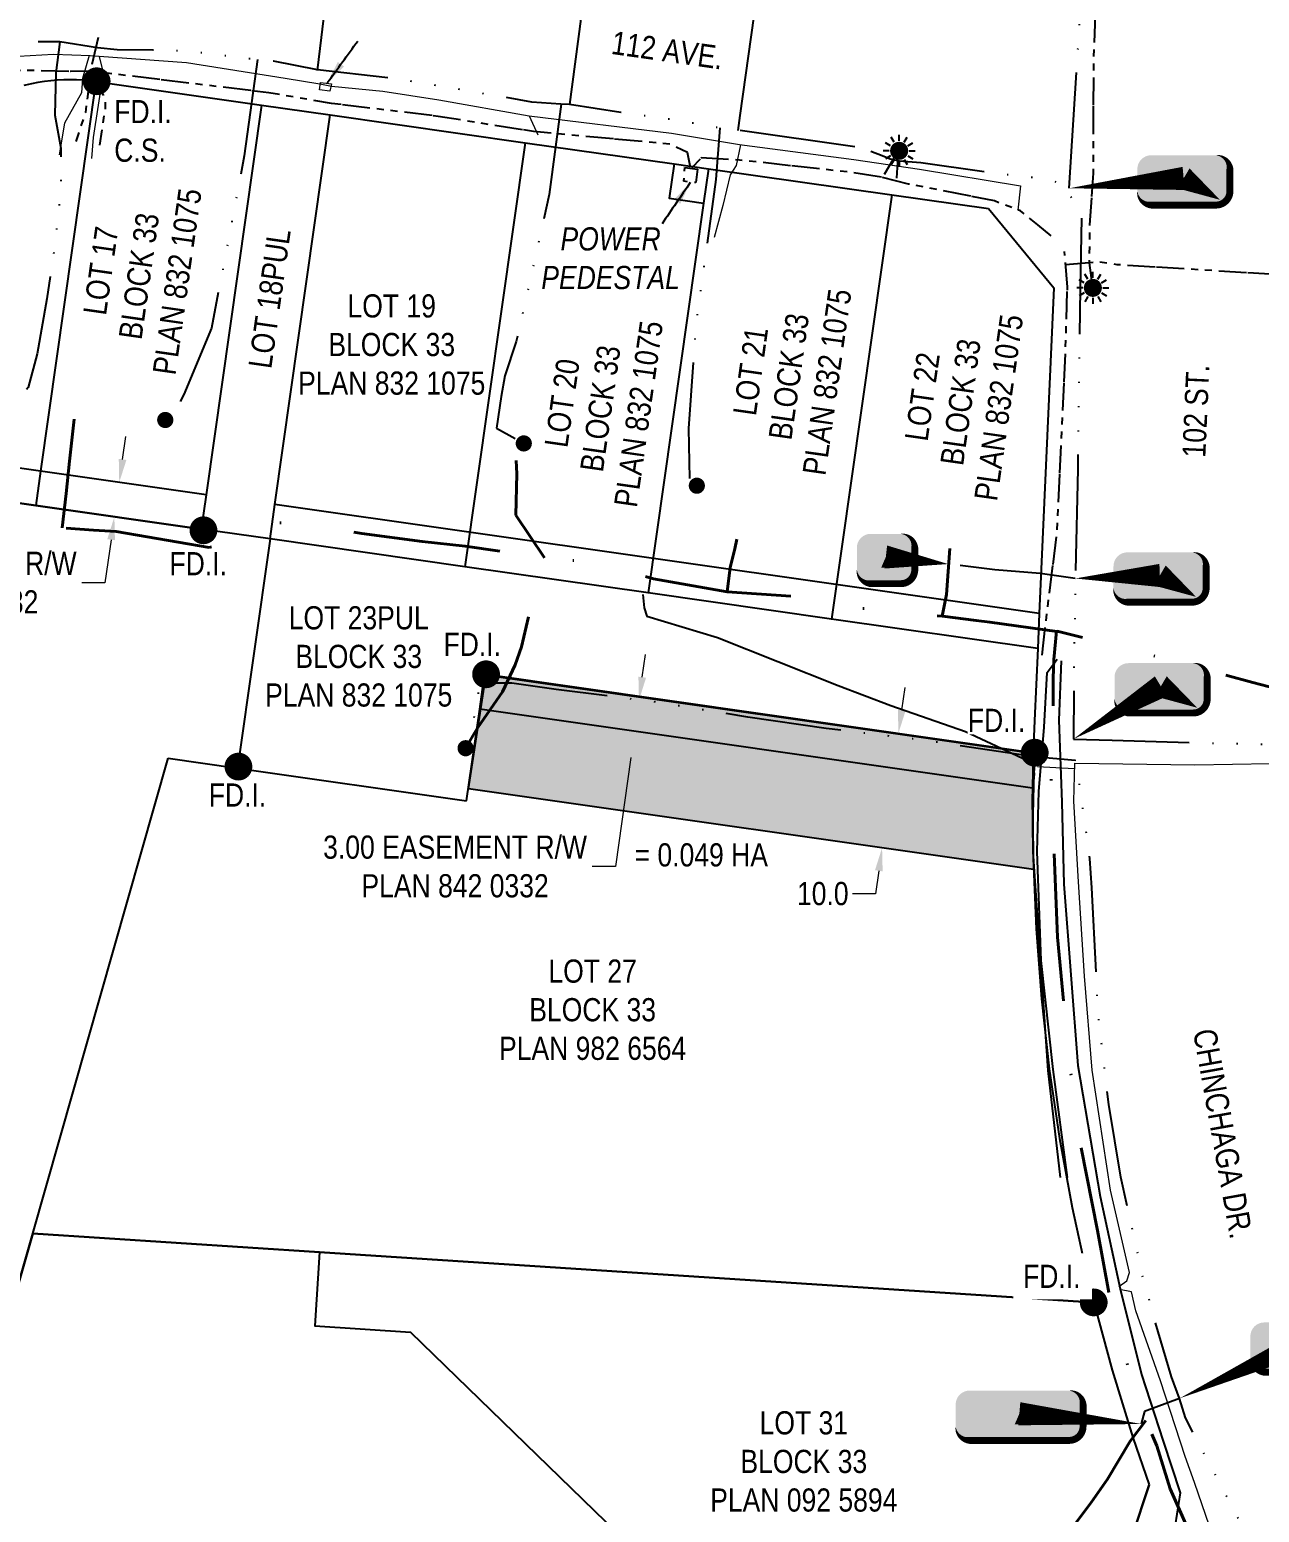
# Model space of a CAD drawing. Extents: x -125270 to -123996, y 6484594 to 6485518.
# Drawn here: x -125082.5 to -124976.3, y 6484872.9 to 6485000.8 of the extents above; entities that cross this region are included whole.
import ezdxf
from ezdxf.enums import TextEntityAlignment as Align

# ---------------------------------------------------------------- set-up
doc = ezdxf.new("R2010")
doc.units = 0
doc.header["$LTSCALE"] = 5
doc.header["$PDSIZE"] = 0.5
for name, pattern in [('COOP2', [10, 5, -1, 0, -1, 0, -1, 0, -1, 0, -1]), ('DASHDOT', [25.4, 12.7, -6.35, 0, -6.35]), ('POWERLINE5', [7.8, 2.4, -0.6, 0.6, -0.6, 0.6, -0.6, 2.4])]:
    doc.linetypes.add(name, pattern=pattern)
doc.layers.get('Defpoints').update_dxf_attribs({"color": 9})
doc.layers.add('AS-FIBRE-OPTIC-TELUS', color=7, linetype='foc-FIBREOP', lineweight=9, true_color=0xff9c38)
for name, color, linetype in [('AS-POWER-EXISTING', 72, 'POWERLINE5'), ('AS-POWER-EXISTING-T', 72, 'Continuous'), ('AS-SYMBOL', 7, 'Continuous'), ('AS-TELEPHONE-TELUS', 224, 'foc-TEL'), ('F-RW', 190, 'Continuous'), ('L-MON', 1, 'Continuous'), ('L-ROAD-T', 7, 'Continuous'), ('L-TITLEDB', 4, 'Continuous'), ('L-TITLEDB-T', 4, 'Continuous'), ('P-APEX RECON PAY ITEMS', 240, 'Continuous'), ('P-APEX RECON-10m BUFFER', 51, 'COOP2'), ('P-APEX RECON-URBAN', 30, 'COOP2'), ('P-APEX RECON-WORK AREA', 104, 'Continuous')]:
    doc.layers.add(name, color=color, linetype=linetype)
for name, color, linetype, lineweight in [('AS-RECON EXISTING', 151, 'DASHDOT', 40), ('F-RW-T', 190, 'Continuous', 9), ('P-APEX RECON-TWS-T', 104, 'Continuous', 9)]:
    doc.layers.add(name, color=color, linetype=linetype, lineweight=lineweight)
doc.styles.add('1.8', font='ARIALN.TTF', dxfattribs={"height": 1.8})
doc.styles.add('80L', font='ARIALN.TTF', dxfattribs={"height": 2})
doc.styles.add('foc-LtypeFont', font='ARIALN.TTF', dxfattribs={"height": 7.35})
doc.styles.get("Standard").update_dxf_attribs({"font": 'ARIALN.TTF'})
doc.linetypes.add('foc-FIBREOP', pattern='A,10,-1,["FO",foc-LtypeFont,S=0.2,R=0,X=-0.5,Y=-0.75],-2.75', length=13.75)
doc.linetypes.add('foc-TEL', pattern='A,2,-1,["T",foc-LtypeFont,S=0.2,R=0,X=-0.425,Y=-0.75],-1.24,8', length=12.24)
doc.dimstyles.new('Compass 1 000', dxfattribs={"dimtxt": 1.8, "dimasz": 2, "dimexe": 0.2, "dimexo": 0.0625, "dimgap": 0.5, "dimtad": 0, "dimtih": 1, "dimtoh": 1, "dimzin": 0, "dimdsep": 46, "dimtxsty": '1.8', "dimcen": 0.1, "dimse1": 1, "dimse2": 1, "dimclrd": 256, "dimclrt": 256, "dimaunit": 1, "dimadec": 4, "dimazin": 0, "dimtfac": 0.06, "dimtofl": 0, "dimtmove": 0, "dimatfit": 0, "dimfxl": 0.2, "dimtolj": 1, "dimtzin": 0, "dimlwd": -1, "dimarcsym": 0})

# ---------------------------------------------------------------- blocks, each defined once
blk = doc.blocks.new('fdia')
at = {"color": 255, "const_width": 1}
blk.add_lwpolyline([(-0.5, 0, 1), (0.5, 0, 1)], format="xyb", close=True, dxfattribs=at)
blk = doc.blocks.new('Fdiaa')
blk.add_blockref('fdia', (0, 0))
blk = doc.blocks.new('fdib')
at = {"color": 1, "const_width": 1.6}
blk.add_lwpolyline([(-0.4, 0, 1), (0.4, 0, 1)], format="xyb", close=True, dxfattribs=at)
at = {"color": 1}
blk.add_circle((0, 0), 0.8, dxfattribs=at)
blk = doc.blocks.new('Fdibb')
blk.add_blockref('fdib', (0, 0))
blk = doc.blocks.new('fdicc')
for name in ['Fdibb', 'Fdiaa']:
    blk.add_blockref(name, (0, 0))
blk = doc.blocks.new('FDI')
blk.add_blockref('fdicc', (0, 0))
blk = doc.blocks.new('RISER')
h = blk.add_hatch(color=255)
h.dxf.hatch_style = 1
edge = h.paths.add_edge_path()
edge.add_arc((0, 0), 0.7, 0, 360)
blk.add_hatch(color=13).paths.add_polyline_path([(0.58, -0.15), (-0.58, -0.15, 0.774597)])
at = {"color": 13}
blk.add_line((-0.58, -0.15), (0.58, -0.15), dxfattribs=at)
blk.add_circle((0, 0), 0.6, dxfattribs=at)
blk = doc.blocks.new('*U640')
at = {"true_color": 0xffffa8}
h = blk.add_hatch(color=51, dxfattribs=at)
edge = h.paths.add_edge_path()
edge.add_line((-21.5, -11.5), (21.5, -11.5))
edge.add_arc((21.5, -5.5), 6, 270, 360)
edge.add_line((27.5, -5.5), (27.5, 4))
edge.add_arc((21.5, 4), 6, 0, 90)
edge.add_line((21.5, 10), (-21.5, 10))
edge.add_arc((-21.5, 4), 6, 90, 180)
edge.add_line((-27.5, 4), (-27.5, -5.5))
edge.add_arc((-21.5, -5.5), 6, 180, 270)
at = {"color": 240, "flags": 128}
blk.add_lwpolyline([(-21.5, -11.5, 3, 3, 0), (21.5, -11.5, 3, 3, 0.414214), (27.5, -5.5, 3, 3, 0), (27.5, 4, 3, 0, 0.414214), (21.5, 10, 0, 0, 0), (-21.5, 10, 0, 0, 0.414214), (-27.5, 4, 0, 0, 0), (-27.5, -5.5, 0, 3, 0.414214)], format="xyseb", close=True, dxfattribs=at)
for points in [[(52.7, -4.42, 0, 10, 0), (0, 0, 5, 5, 0)], [(9.93, -4.32, 0, 10, 0), (0, 0, 5, 5, 0)]]:
    blk.add_lwpolyline(points, format="xyseb", dxfattribs=at)
at = {"color": 4, "lineweight": 30, "flags": 104}
blk.add_attdef('OTHER', text='', height=10, dxfattribs=at).set_placement((-0.29, 0), align=Align.MIDDLE_CENTER)
blk = doc.blocks.new('*U641')
at = {"true_color": 0xffffa8}
h = blk.add_hatch(color=51, dxfattribs=at)
edge = h.paths.add_edge_path()
edge.add_line((-14, -11.5), (14, -11.5))
edge.add_arc((14, -5.5), 6, 270, 360)
edge.add_line((20, -5.5), (20, 4))
edge.add_arc((14, 4), 6, 0, 90)
edge.add_line((14, 10), (-14, 10))
edge.add_arc((-14, 4), 6, 90, 180)
edge.add_line((-20, 4), (-20, -5.5))
edge.add_arc((-14, -5.5), 6, 180, 270)
at = {"color": 240, "flags": 128}
blk.add_lwpolyline([(-14, -11.5, 3, 3, 0), (14, -11.5, 3, 3, 0.414214), (20, -5.5, 3, 3, 0), (20, 4, 3, 0, 0.414214), (14, 10, 0, 0, 0), (-14, 10, 0, 0, 0.414214), (-20, 4, 0, 0, 0), (-20, -5.5, 0, 3, 0.414214)], format="xyseb", close=True, dxfattribs=at)
for points in [[(-50.62, -22.8, 0, 10, 0), (0, 0, 5, 5, 0)], [(15.69, -9.24, 0, 10, 0), (0, 0, 5, 5, 0)]]:
    blk.add_lwpolyline(points, format="xyseb", dxfattribs=at)
at = {"color": 4, "lineweight": 30, "flags": 104}
blk.add_attdef('OTHER', text='', height=10, dxfattribs=at).set_placement((-0.29, 0), align=Align.MIDDLE_CENTER)
blk = doc.blocks.new('*U643')
at = {"true_color": 0xffffa8}
h = blk.add_hatch(color=51, dxfattribs=at)
edge = h.paths.add_edge_path()
edge.add_line((-14, -11.5), (14, -11.5))
edge.add_arc((14, -5.5), 6, 270, 360)
edge.add_line((20, -5.5), (20, 4))
edge.add_arc((14, 4), 6, 0, 90)
edge.add_line((14, 10), (-14, 10))
edge.add_arc((-14, 4), 6, 90, 180)
edge.add_line((-20, 4), (-20, -5.5))
edge.add_arc((-14, -5.5), 6, 180, 270)
at = {"color": 240, "flags": 128}
blk.add_lwpolyline([(-14, -11.5, 3, 3, 0), (14, -11.5, 3, 3, 0.414214), (20, -5.5, 3, 3, 0), (20, 4, 3, 0, 0.414214), (14, 10, 0, 0, 0), (-14, 10, 0, 0, 0.414214), (-20, 4, 0, 0, 0), (-20, -5.5, 0, 3, 0.414214)], format="xyseb", close=True, dxfattribs=at)
for points in [[(-36.54, -1.28, 0, 10, 0), (0, 0, 5, 5, 0)], [(15.69, -9.24, 0, 10, 0), (0, 0, 5, 5, 0)]]:
    blk.add_lwpolyline(points, format="xyseb", dxfattribs=at)
at = {"color": 4, "lineweight": 30, "flags": 104}
blk.add_attdef('OTHER', text='', height=10, dxfattribs=at).set_placement((-0.29, 0), align=Align.MIDDLE_CENTER)
blk = doc.blocks.new('*U642')
at = {"true_color": 0xffffa8}
h = blk.add_hatch(color=51, dxfattribs=at)
edge = h.paths.add_edge_path()
edge.add_line((-14, -11.5), (14, -11.5))
edge.add_arc((14, -5.5), 6, 270, 360)
edge.add_line((20, -5.5), (20, 4))
edge.add_arc((14, 4), 6, 0, 90)
edge.add_line((14, 10), (-14, 10))
edge.add_arc((-14, 4), 6, 90, 180)
edge.add_line((-20, 4), (-20, -5.5))
edge.add_arc((-14, -5.5), 6, 180, 270)
at = {"color": 240, "flags": 128}
blk.add_lwpolyline([(-14, -11.5, 3, 3, 0), (14, -11.5, 3, 3, 0.414214), (20, -5.5, 3, 3, 0), (20, 4, 3, 0, 0.414214), (14, 10, 0, 0, 0), (-14, 10, 0, 0, 0.414214), (-20, 4, 0, 0, 0), (-20, -5.5, 0, 3, 0.414214)], format="xyseb", close=True, dxfattribs=at)
for points in [[(-37.74, -22.77, 0, 10, 0), (0, 0, 5, 5, 0)], [(15.69, -9.24, 0, 10, 0), (0, 0, 5, 5, 0)]]:
    blk.add_lwpolyline(points, format="xyseb", dxfattribs=at)
at = {"color": 4, "lineweight": 30, "flags": 104}
blk.add_attdef('OTHER', text='', height=10, dxfattribs=at).set_placement((-0.29, 0), align=Align.MIDDLE_CENTER)
blk = doc.blocks.new('*U644')
at = {"true_color": 0xffffa8}
h = blk.add_hatch(color=51, dxfattribs=at)
edge = h.paths.add_edge_path()
edge.add_line((-6.5, -11.5), (6.5, -11.5))
edge.add_arc((6.5, -5.5), 6, 270, 360)
edge.add_line((12.5, -5.5), (12.5, 4))
edge.add_arc((6.5, 4), 6, 0, 90)
edge.add_line((6.5, 10), (-6.5, 10))
edge.add_arc((-6.5, 4), 6, 90, 180)
edge.add_line((-12.5, 4), (-12.5, -5.5))
edge.add_arc((-6.5, -5.5), 6, 180, 270)
at = {"color": 240, "flags": 128}
blk.add_lwpolyline([(-6.5, -11.5, 3, 3, 0), (6.5, -11.5, 3, 3, 0.414214), (12.5, -5.5, 3, 3, 0), (12.5, 4, 3, 0, 0.414214), (6.5, 10, 0, 0, 0), (-6.5, 10, 0, 0, 0.414214), (-12.5, 4, 0, 0, 0), (-12.5, -5.5, 0, 3, 0.414214)], format="xyseb", close=True, dxfattribs=at)
for points in [[(26.91, -3.03, 0, 10, 0), (0, 0, 5, 5, 0)], [(9.93, -4.32, 0, 10, 0), (0, 0, 5, 5, 0)]]:
    blk.add_lwpolyline(points, format="xyseb", dxfattribs=at)
at = {"color": 4, "lineweight": 30, "flags": 104}
blk.add_attdef('OTHER', text='', height=10, dxfattribs=at).set_placement((-0.29, 0), align=Align.MIDDLE_CENTER)
blk = doc.blocks.new('*U645')
at = {"true_color": 0xffffa8}
h = blk.add_hatch(color=51, dxfattribs=at)
edge = h.paths.add_edge_path()
edge.add_line((-14, -11.5), (14, -11.5))
edge.add_arc((14, -5.5), 6, 270, 360)
edge.add_line((20, -5.5), (20, 4))
edge.add_arc((14, 4), 6, 0, 90)
edge.add_line((14, 10), (-14, 10))
edge.add_arc((-14, 4), 6, 90, 180)
edge.add_line((-20, 4), (-20, -5.5))
edge.add_arc((-14, -5.5), 6, 180, 270)
at = {"color": 240, "flags": 128}
blk.add_lwpolyline([(-14, -11.5, 3, 3, 0), (14, -11.5, 3, 3, 0.414214), (20, -5.5, 3, 3, 0), (20, 4, 3, 0, 0.414214), (14, 10, 0, 0, 0), (-14, 10, 0, 0, 0.414214), (-20, 4, 0, 0, 0), (-20, -5.5, 0, 3, 0.414214)], format="xyseb", close=True, dxfattribs=at)
for points in [[(-49.44, -4.26, 0, 10, 0), (0, 0, 5, 5, 0)], [(15.69, -9.24, 0, 10, 0), (0, 0, 5, 5, 0)]]:
    blk.add_lwpolyline(points, format="xyseb", dxfattribs=at)
at = {"color": 4, "lineweight": 30, "flags": 104}
blk.add_attdef('OTHER', text='', height=10, dxfattribs=at).set_placement((-0.29, 0), align=Align.MIDDLE_CENTER)
blk = doc.blocks.new('lightpole')
h = blk.add_hatch(color=255)
h.dxf.hatch_style = 1
h.paths.add_polyline_path([(-0.78, 0, 1), (0.78, 0, 1)])
h.paths.add_polyline_path([(0.68, 0, -1), (-0.68, 0, -1)], flags=16)
h = blk.add_hatch(color=13)
h.dxf.hatch_style = 1
edge = h.paths.add_edge_path()
edge.add_arc((0, 0), 0.682, 0, 360)
at = {"color": 13}
for p, q in [((0, 0.86), (0, 1.38)), ((-0.86, 0), (-1.38, 0)), ((-0.75, 0.43), (-1.19, 0.69)), ((-0.43, 0.75), (-0.69, 1.19)), ((0.43, 0.75), (0.69, 1.19)), ((0.75, 0.43), (1.19, 0.69)), ((0.86, 0), (1.38, 0)), ((-0.75, -0.43), (-1.19, -0.69)), ((-0.43, -0.75), (-0.69, -1.19)), ((0, -0.86), (0, -1.38)), ((0.43, -0.75), (0.69, -1.19)), ((0.75, -0.43), (1.19, -0.69))]:
    blk.add_line(p, q, dxfattribs=at)
blk.add_circle((0, 0), 0.682, dxfattribs=at)
blk = doc.blocks.new('*D546')
at = {"layer": 'Defpoints', "color": 0, "linetype": 'Continuous', "transparency": 16777216}
for p in [(-125075.58, 6484961.88), (-125076, 6484958.91), (-125075.18, 6484958.79)]:
    blk.add_point(p, dxfattribs=at)
at = {"layer": 'F-RW-T', "transparency": 16777216}
for p, q in [((-125074.47, 6484963.74), (-125074.19, 6484965.73)), ((-125075.46, 6484956.81), (-125075.99, 6484953.1)), ((-125075.99, 6484953.1), (-125077.99, 6484953.1))]:
    blk.add_line(p, q, dxfattribs=at)
at = {"layer": 'F-RW-T', "linetype": 'Continuous', "transparency": 16777216}
for points in [[(-125074.8, 6484963.79), (-125074.14, 6484963.7), (-125074.76, 6484961.76)], [(-125075.79, 6484956.86), (-125075.13, 6484956.77), (-125075.18, 6484958.79)]]:
    blk.add_solid(points, dxfattribs=at)
at = {"layer": 'F-RW-T', "linetype": 'Continuous', "transparency": 16777216, "insert": (-125089.83, 6484953.1), "char_height": 1.8, "attachment_point": 5, "style": '1.8'}
blk.add_mtext('\\A1;{\\H1.1111x;3.00 EASEMENT R/W\\PPLAN 842 0332}', dxfattribs=at)
blk = doc.blocks.new('*D547')
at = {"layer": 'Defpoints', "color": 0, "linetype": 'Continuous', "transparency": 16777216}
for p in [(-125030.34, 6484943.03), (-125030.76, 6484940.06), (-125030.3, 6484939.99)]:
    blk.add_point(p, dxfattribs=at)
at = {"layer": 'F-RW-T', "transparency": 16777216}
for p, q in [((-125029.6, 6484944.94), (-125029.32, 6484946.92)), ((-125030.58, 6484938.01), (-125031.92, 6484928.6)), ((-125031.92, 6484928.6), (-125033.92, 6484928.6))]:
    blk.add_line(p, q, dxfattribs=at)
at = {"layer": 'F-RW-T', "linetype": 'Continuous', "transparency": 16777216}
for points in [[(-125029.93, 6484944.99), (-125029.27, 6484944.9), (-125029.88, 6484942.96)], [(-125030.91, 6484938.06), (-125030.25, 6484937.97), (-125030.3, 6484939.99)]]:
    blk.add_solid(points, dxfattribs=at)
at = {"layer": 'F-RW-T', "linetype": 'Continuous', "transparency": 16777216, "insert": (-125045.76, 6484928.6), "char_height": 1.8, "attachment_point": 5, "style": '1.8'}
blk.add_mtext('\\A1;{\\H1.1111x;3.00 EASEMENT R/W\\PPLAN 842 0332}', dxfattribs=at)
blk = doc.blocks.new('*D553')
at = {"layer": 'Defpoints', "color": 0, "linetype": 'Continuous', "transparency": 16777216}
for p in [(-125008.72, 6484940.29), (-125010.13, 6484930.4), (-125008.89, 6484930.22)]:
    blk.add_point(p, dxfattribs=at)
at = {"layer": 'P-APEX RECON-TWS-T', "transparency": 16777216}
for p, q in [((-125007.19, 6484942.09), (-125006.91, 6484944.07)), ((-125009.17, 6484928.24), (-125009.45, 6484926.26)), ((-125009.45, 6484926.26), (-125011.45, 6484926.26))]:
    blk.add_line(p, q, dxfattribs=at)
at = {"layer": 'P-APEX RECON-TWS-T', "linetype": 'Continuous', "transparency": 16777216}
for points in [[(-125007.52, 6484942.14), (-125006.86, 6484942.05), (-125007.48, 6484940.11)], [(-125009.5, 6484928.29), (-125008.84, 6484928.19), (-125008.89, 6484930.22)]]:
    blk.add_solid(points, dxfattribs=at)
at = {"layer": 'P-APEX RECON-TWS-T', "linetype": 'Continuous', "transparency": 16777216, "insert": (-125014.01, 6484926.26), "char_height": 1.8, "attachment_point": 5, "style": '1.8'}
blk.add_mtext('\\A1;{\\H1.1111x;10.0}', dxfattribs=at)

msp = doc.modelspace()

# ---------------------------------------------------------------- hatches: boundary and pattern name
at = {"layer": 'P-APEX RECON-10m BUFFER', "linetype": 'Continuous'}
h = msp.add_hatch(color=256, dxfattribs=at)
h.dxf.hatch_style = 1
edge = h.paths.add_edge_path()
edge.add_line((-124995.811, 6484928.352), (-125044.612, 6484935.322))
edge.add_line((-125044.612, 6484935.322), (-125043.083, 6484945.198))
edge.add_line((-125043.083, 6484945.198), (-124995.71, 6484938.432))
edge.add_arc((-124870.124, 6484932.133), 125.744, 177.12862, 181.72327)

# ---------------------------------------------------------------- linework, layer by layer
at = {"layer": 'AS-FIBRE-OPTIC-TELUS', "ltscale": 0.2, "flags": 128}
for points in [[(-125086.326, 6485196.552), (-125084.869, 6485193.98), (-125083.698, 6485192.076), (-125082.503, 6485190.099), (-125082.349, 6485187.502), (-125082.518, 6485183.444), (-125082.642, 6485177.987), (-125082.887, 6485173.082), (-125083.224, 6485167.293), (-125084.304, 6485162.437), (-125084.818, 6485158.035), (-125085.129, 6485152.383), (-125085.215, 6485149.356), (-125085.48, 6485144.815), (-125085.852, 6485138.418), (-125085.944, 6485132.249), (-125086.149, 6485126.973), (-125086.403, 6485122.973), (-125086.387, 6485121.652), (-125086.875, 6485115.388), (-125087.075, 6485107.856), (-125087.178, 6485105.169), (-125087.408, 6485098.79), (-125087.887, 6485093.557), (-125087.929, 6485092.556), (-125088.568, 6485086.761), (-125089.745, 6485078.359), (-125090.562, 6485070.587), (-125091.508, 6485062.532), (-125092.258, 6485056.212), (-125093.099, 6485048.875), (-125093.809, 6485044.991), (-125094.906, 6485036.923), (-125095.619, 6485032.082), (-125097.197, 6485020.695), (-125098.435, 6485015.851), (-125098.943, 6485013.042), (-125099.134, 6485009.695), (-125098.972, 6485007.341), (-125098.311, 6485005.085), (-125096.627, 6485002.53), (-125094.758, 6485001.086), (-125092.658, 6484999.886), (-125090.172, 6484998.967), (-125088.137, 6484998.55), (-125086.041, 6484998.466), (-125083.449, 6484998.553), (-125080.433, 6484998.713), (-125077.261, 6484998.611), (-125076.503, 6484998.552), (-125068.965, 6484998.014), (-125060.433, 6484996.661), (-125057.431, 6484996.168), (-125056.443, 6484995.957), (-125052.012, 6484995.532), (-125047.171, 6484994.782), (-125039.353, 6484993.394), (-125027.071, 6484991.9), (-125021.189, 6484990.935), (-125011.335, 6484989.618), (-125005.657, 6484988.798), (-124996.931, 6484987.351), (-124997.169, 6484985.242), (-124997.161, 6484985.275)], [(-125077.352, 6484998.608), (-125077.925, 6484996.61), (-125078.006, 6484995.389), (-125079.489, 6484992.764), (-125079.933, 6484990.027)], [(-125077.138, 6484989.713), (-125076.98, 6484991.516), (-125076.122, 6484997.111), (-125076.463, 6484998.529)], [(-125039.363, 6484993.407), (-125038.611, 6484991.759)], [(-125021.109, 6484990.887), (-125021.497, 6484989.102), (-125022.004, 6484988.314), (-125022.65, 6484985.664), (-125023.398, 6484982.898)], [(-124992.292, 6484937.03), (-124995.46, 6484937.212)], [(-124988.455, 6484892.354), (-124987.745, 6484892.842), (-124987.532, 6484893.557), (-124989.175, 6484900.663), (-124990.757, 6484911.024), (-124991.421, 6484919.155), (-124991.936, 6484927.294), (-124992.328, 6484934.242), (-124992.24, 6484937.519), (-124981.887, 6484937.385), (-124975.376, 6484937.487)], [(-124934.538, 6484857.553), (-124934.704, 6484860.092), (-124934.914, 6484861.308), (-124935.032, 6484861.782), (-124935.876, 6484861.722), (-124942.856, 6484860.175), (-124951.713, 6484857.578), (-124956.281, 6484855.772), (-124960.994, 6484853.621), (-124966.794, 6484850.474), (-124969.148, 6484849.111), (-124969.932, 6484850.419), (-124974.734, 6484858.961), (-124979.994, 6484869.839), (-124981.917, 6484875.443), (-124982.724, 6484877.685), (-124984.837, 6484884.222), (-124986.969, 6484890.267), (-124987.348, 6484891.888), (-124988.39, 6484892.091)]]:
    msp.add_lwpolyline(points, dxfattribs=at)
msp.add_lwpolyline([(-125057.367, 6484996.271), (-125056.441, 6484996.149), (-125056.578, 6484995.517), (-125057.461, 6484995.635)], close=True, dxfattribs=at)
at = {"layer": 'AS-POWER-EXISTING', "ltscale": 0.2, "flags": 128}
for points in [[(-125025.419, 6484988.942), (-125025.694, 6484990.231), (-125027.177, 6484990.952), (-125038.975, 6484992.035), (-125047.215, 6484993.349), (-125056.423, 6484994.471), (-125061.84, 6484995.382), (-125077.218, 6484997.246), (-125078.981, 6484997.214), (-125082.776, 6484997.322), (-125086.548, 6484997.224), (-125088.553, 6484997.253), (-125090.682, 6484997.8), (-125093.614, 6484998.622), (-125096.091, 6484999.963), (-125097.96, 6485001.418), (-125098.888, 6485002.581), (-125099.605, 6485004.502), (-125100.563, 6485006.891), (-125101.158, 6485009.729), (-125100.642, 6485016.118), (-125099.46, 6485021.867), (-125097.674, 6485027.131), (-125096.903, 6485032.284), (-125096.116, 6485037.243), (-125095.202, 6485045.194), (-125094.388, 6485049.331), (-125093.721, 6485056.405), (-125093.687, 6485056.468), (-125093.205, 6485061.359), (-125092.793, 6485063.757), (-125092.411, 6485070.976), (-125091.474, 6485077.113), (-125091.37, 6485078.34), (-125089.961, 6485087.019), (-125089.088, 6485093.85), (-125088.598, 6485098.889), (-125088.226, 6485105.365), (-125088.065, 6485107.066), (-125088.068, 6485115.581), (-125087.885, 6485122.994), (-125087.663, 6485127.049), (-125087.274, 6485132.315), (-125087.417, 6485134.792), (-125087.136, 6485138.631), (-125086.69, 6485144.929), (-125086.371, 6485149.728), (-125085.717, 6485158.035), (-125084.791, 6485163.336), (-125084.61, 6485167.04), (-125084.367, 6485169.694), (-125084.152, 6485173.318), (-125083.858, 6485178.029), (-125083.778, 6485180.317), (-125083.32, 6485187.564), (-125083.561, 6485189.981), (-125083.965, 6485190.758), (-125084.59, 6485191.55), (-125085.956, 6485192.499), (-125088.479, 6485194.078), (-125089.571, 6485195.21), (-125090.409, 6485196.624), (-125090.098, 6485200.303), (-125090.278, 6485217.299)], [(-124990.687, 6484978.548), (-124990.982, 6484980.72), (-124990.936, 6484983.977), (-124990.634, 6484988.455), (-124990.61, 6484998.212), (-124990.418, 6485003.519), (-124990.688, 6485008.769), (-124991.003, 6485009.638), (-124991.416, 6485010.17), (-124991.468, 6485010.547), (-124991.187, 6485012.007), (-124991.02, 6485015.612), (-124990.975, 6485019.071), (-124991.137, 6485022.322), (-124990.945, 6485024.551), (-124990.254, 6485033.574), (-124990.043, 6485037.698), (-124990.006, 6485041.052), (-124990.026, 6485041.399), (-124991.152, 6485041.604)], [(-125076.57, 6485000.155), (-125077.257, 6484997.262)], [(-125077.198, 6484997.224), (-125077.364, 6484996.171), (-125077.685, 6484993.686), (-125078.518, 6484991.179)], [(-125077.238, 6484997.268), (-125075.974, 6484994.863), (-125075.973, 6484994.086), (-125076.478, 6484990.86)], [(-125007.486, 6484990.384), (-125008.858, 6484988.089)], [(-125007.511, 6484990.33), (-125007.654, 6484988.007)], [(-124994.287, 6484983.042), (-124995.43, 6484983.988), (-124996.939, 6484985.19), (-124999.192, 6484986.053), (-125006.621, 6484987.505), (-125008.841, 6484988.08), (-125011.679, 6484988.528), (-125021.198, 6484989.581), (-125024.501, 6484989.771), (-125025.325, 6484988.896)], [(-124995.073, 6484946.845), (-124994.771, 6484949.483), (-124993.769, 6484957.5), (-124993.054, 6484972.938), (-124992.882, 6484978.612), (-124993.125, 6484981.685)], [(-124993.065, 6484980.56), (-124990.205, 6484980.816), (-124988.618, 6484980.58), (-124974.764, 6484979.719)]]:
    msp.add_lwpolyline(points, dxfattribs=at)
msp.add_lwpolyline([(-125025.919, 6484988.934), (-125024.835, 6484988.806), (-125024.959, 6484987.644), (-125026.016, 6484987.744)], close=True, dxfattribs=at)
at = {"layer": 'AS-RECON EXISTING', "ltscale": 0.2, "flags": 128}
for points in [[(-125079.692, 6484957.847), (-125079.346, 6484960.815), (-125079.05, 6484963.589), (-125078.656, 6484967.215)], [(-125040.497, 6484963.656), (-125040.428, 6484962.491), (-125040.508, 6484958.921), (-125038.032, 6484955.242)], [(-124552.438, 6484894.066), (-124555.663, 6484890.231), (-124560.559, 6484884.41), (-124564.029, 6484880.374), (-124567.622, 6484876.218), (-124570.27, 6484873.192), (-124579.018, 6484862.86), (-124587.368, 6484852.933), (-124590.918, 6484849.093), (-124595.652, 6484843.309), (-124601.859, 6484835.451), (-124608.743, 6484827.845), (-124614.999, 6484820.254), (-124624.179, 6484809.226), (-124631.115, 6484802.579), (-124632.492, 6484801.59), (-124640.65, 6484796.018), (-124643.859, 6484794.156), (-124648.595, 6484792.599), (-124657.654, 6484790.864), (-124664.177, 6484790.654), (-124671.779, 6484791.382), (-124677.544, 6484792.57), (-124682.272, 6484794.111), (-124685.901, 6484795.659), (-124689.157, 6484797.747), (-124692.446, 6484800.334), (-124697.532, 6484804.947), (-124703.548, 6484809.916), (-124710.018, 6484815.425), (-124715.565, 6484820.186), (-124720.838, 6484824.648), (-124728.945, 6484831.632), (-124732.665, 6484834.928), (-124734.479, 6484836.429), (-124743.398, 6484843.818), (-124751.098, 6484850.452), (-124751.138, 6484850.449), (-124756.415, 6484855.365), (-124764.989, 6484862.578), (-124776.197, 6484871.825), (-124790.881, 6484884.479), (-124792.716, 6484885.768), (-124799.129, 6484891.068), (-124801.576, 6484893.283), (-124809.248, 6484899.914), (-124818.229, 6484907.42), (-124825.109, 6484913.515), (-124829.805, 6484917.345), (-124834.699, 6484920.971), (-124841.432, 6484925.454), (-124849.177, 6484929.982), (-124856.348, 6484933.079), (-124859.847, 6484934.192), (-124867.504, 6484936.324), (-124882.462, 6484939.269), (-124886.587, 6484939.422), (-124900.376, 6484939.968), (-124908.326, 6484940.281), (-124916.138, 6484940.659), (-124925.988, 6484940.954), (-124929.541, 6484941.025), (-124933.481, 6484941.416), (-124943.239, 6484941.51), (-124955.094, 6484942.083), (-124969.972, 6484942.676), (-124974.897, 6484943.975), (-124976.863, 6484944.495), (-124990.129, 6484948.041), (-124993.772, 6484948.908), (-124993.786, 6484948.888), (-124999.587, 6484949.695), (-125000.762, 6484949.834), (-125003.674, 6484950.205), (-125004.808, 6484950.322), (-125010.519, 6484950.881), (-125014.084, 6484951.749), (-125022.278, 6484952.301), (-125025.205, 6484952.836), (-125028.633, 6484953.429), (-125032.727, 6484954.725), (-125038.061, 6484955.265), (-125044.894, 6484956.251), (-125048.597, 6484956.665), (-125053.805, 6484957.362), (-125061.569, 6484958.364), (-125062.924, 6484957.617), (-125066.982, 6484956.144), (-125075.011, 6484957.508), (-125076.985, 6484957.635), (-125079.677, 6484957.84), (-125081.667, 6484958.062)], [(-125022.266, 6484952.308), (-125022.021, 6484954.421), (-125021.602, 6484956.027), (-125021.42, 6484956.863)], [(-125003.692, 6484950.21), (-125003.338, 6484952.097), (-125003.035, 6484956.062)], [(-125044.856, 6484938.834), (-125043.783, 6484940.604), (-125041.662, 6484943.672), (-125040.56, 6484946.006), (-125040.031, 6484947.572), (-125038.989, 6484951.904), (-125038.774, 6484953.252), (-125038.063, 6484955.23)], [(-124640.721, 6484701.396), (-124646.829, 6484700.77), (-124657.278, 6484700.808), (-124671.056, 6484701.785), (-124682.494, 6484703.796), (-124692.23, 6484706.027), (-124697.005, 6484707.822), (-124707.071, 6484711.528), (-124714.208, 6484715.34), (-124723.081, 6484720.537), (-124729.065, 6484724.469), (-124734.252, 6484728.516), (-124741.964, 6484734.996), (-124750.56, 6484742.593), (-124760.796, 6484751.084), (-124767.635, 6484756.77), (-124778.696, 6484766.521), (-124787.572, 6484773.913), (-124796.777, 6484781.984), (-124806.376, 6484789.922), (-124812.988, 6484795.801), (-124822.672, 6484804.036), (-124830.903, 6484810.766), (-124842.24, 6484820.03), (-124852.062, 6484828.65), (-124860.908, 6484836.087), (-124866.784, 6484840.953), (-124871.1, 6484844.158), (-124877.006, 6484847.602), (-124883.349, 6484850.654), (-124885.984, 6484851.721), (-124891.287, 6484853.577), (-124895.056, 6484854.934), (-124903.092, 6484857.184), (-124912.4, 6484858.98), (-124921.949, 6484859.321), (-124925.925, 6484859.149), (-124931.781, 6484858.804), (-124932.964, 6484858.702), (-124935.665, 6484858.514), (-124938.059, 6484857.81), (-124942.208, 6484856.367), (-124950.107, 6484853.821), (-124955.185, 6484852.065), (-124960.26, 6484850.03), (-124966.003, 6484847.019), (-124968.846, 6484845.297), (-124970.881, 6484848.697), (-124975.979, 6484858.718), (-124981.491, 6484869.247), (-124984.026, 6484874.908), (-124985.172, 6484878.599), (-124986.097, 6484880.785), (-124987.752, 6484885.785), (-124989.27, 6484891.581), (-124990.298, 6484897.192), (-124991.708, 6484904.32), (-124992.72, 6484911.76), (-124993.733, 6484922.501), (-124994.078, 6484930.519), (-124994.316, 6484937.068), (-124994.098, 6484940.538), (-124994.127, 6484944.823), (-124994.051, 6484946.475), (-124993.815, 6484948.909)], [(-124986.105, 6484880.804), (-124987.48, 6484879.009), (-124989.434, 6484875.741), (-124990.832, 6484873.708), (-124992.314, 6484871.769), (-124996.854, 6484866.424), (-124999.86, 6484863.834), (-125002.442, 6484861.205), (-125008.588, 6484855.511), (-125016.609, 6484848.205), (-125018.908, 6484845.71)]]:
    msp.add_lwpolyline(points, dxfattribs=at)
at = {"layer": 'AS-TELEPHONE-TELUS', "ltscale": 0.2, "flags": 128}
for points in [[(-125029.558, 6484952.091), (-125029.435, 6484950.943), (-125029.198, 6484950.204), (-125023.087, 6484948.374), (-125012.67, 6484944.23), (-125008.129, 6484942.514), (-125001.679, 6484940.248), (-124996.335, 6484937.748), (-124995.834, 6484937.252), (-124995.771, 6484936.61), (-124995.919, 6484934.708), (-124995.861, 6484929.879), (-124994.573, 6484911.017), (-124993.512, 6484901.778)], [(-124992.865, 6484901.781), (-124994.107, 6484911.08), (-124995.155, 6484920.497), (-124995.49, 6484929.896), (-124995.364, 6484935.08), (-124994.902, 6484940.626), (-124994.631, 6484945.355), (-124993.762, 6484946.491)], [(-124993.435, 6484946.359), (-124993.632, 6484941.231), (-124993.357, 6484934.157), (-124993.183, 6484927.091), (-124991.98, 6484911.448), (-124990.066, 6484900.123), (-124988.324, 6484892.151), (-124986.491, 6484884.774), (-124984.627, 6484879.003), (-124983.146, 6484874.547), (-124983.731, 6484870.859), (-124983.348, 6484867.828), (-124982.663, 6484865.659), (-124978.984, 6484857.088), (-124974.832, 6484846.286), (-124973.339, 6484844.482), (-124971.94, 6484843.726), (-124970.739, 6484843.653), (-124965.795, 6484846.475), (-124955.024, 6484851.202), (-124942.006, 6484855.374), (-124936.96, 6484856.91), (-124934.771, 6484857.344)]]:
    msp.add_lwpolyline(points, dxfattribs=at)
at = {"layer": 'F-RW', "ltscale": 0.2, "flags": 128}
for points in [[(-125026.855, 6484989.248), (-125027.276, 6484986.279), (-125024.308, 6484985.857)], [(-125067.25, 6484960.696), (-125081.548, 6484962.732), (-125102.547, 6484965.724), (-125122.861, 6484968.617)], [(-124995.316, 6484950.448), (-125061.312, 6484959.85)], [(-124995.893, 6484935.379), (-125043.634, 6484942.187)]]:
    msp.add_lwpolyline(points, dxfattribs=at)
at = {"layer": 'L-TITLEDB', "ltscale": 0.2, "flags": 128}
for points in [[(-125067.672, 6484957.725), (-125081.97, 6484959.759), (-125103.738, 6484962.855), (-125113.68, 6484964.269), (-125122.861, 6484968.617), (-125130.755, 6484972.356), (-125148.119, 6484980.579), (-125144.663, 6485000.734), (-125140.441, 6485025.356), (-125137.739, 6485041.116), (-125135.29, 6485055.401), (-125132.84, 6485069.687), (-125130.391, 6485083.972), (-125127.941, 6485098.257), (-125126.755, 6485105.174)], [(-125076.772, 6484996.35), (-125077.326, 6484996.419), (-125077.882, 6484996.469), (-125078.439, 6484996.499), (-125078.998, 6484996.509), (-125079.556, 6484996.501), (-125080.113, 6484996.472), (-125080.669, 6484996.425), (-125081.224, 6484996.357), (-125081.775, 6484996.271), (-125082.323, 6484996.165), (-125082.867, 6484996.041), (-125083.001, 6484996.007)], [(-125076.772, 6484996.35), (-125081.548, 6484962.732), (-125081.97, 6484959.759)], [(-125076.772, 6484996.35), (-125062.473, 6484994.315)], [(-125062.473, 6484994.315), (-125067.25, 6484960.696), (-125067.672, 6484957.725)], [(-125062.473, 6484994.315), (-125056.536, 6484993.471)], [(-125061.734, 6484956.881), (-125061.312, 6484959.85), (-125056.536, 6484993.471)], [(-125056.536, 6484993.471), (-125039.717, 6484991.078), (-125026.855, 6484989.248), (-125023.886, 6484988.825), (-125008.055, 6484986.573), (-124999.714, 6484985.386)], [(-125039.717, 6484991.078), (-125044.916, 6484954.482)], [(-125023.886, 6484988.825), (-125024.308, 6484985.857), (-125029.088, 6484952.224)], [(-125008.055, 6484986.573), (-125013.259, 6484949.966)], [(-124999.714, 6484985.386), (-124994.047, 6484978.55)], [(-124994.047, 6484978.55), (-124995.316, 6484950.448), (-124995.452, 6484947.426)], [(-125113.68, 6484964.269), (-125103.738, 6484962.855), (-125081.97, 6484959.759)], [(-125081.97, 6484959.759), (-125067.672, 6484957.725)], [(-125061.734, 6484956.881), (-125067.672, 6484957.725)], [(-125061.734, 6484956.881), (-125067.672, 6484957.725)], [(-125061.734, 6484956.881), (-125064.547, 6484937.094), (-125044.762, 6484934.272)], [(-125061.734, 6484956.881), (-125064.547, 6484937.094)], [(-125044.916, 6484954.482), (-125061.734, 6484956.881)], [(-124995.452, 6484947.426), (-125013.259, 6484949.966), (-125029.088, 6484952.224), (-125044.916, 6484954.482)], [(-124995.452, 6484947.426), (-124995.733, 6484941.217)], [(-125044.762, 6484934.272), (-125043.634, 6484942.187), (-125043.211, 6484945.155)], [(-125043.634, 6484942.187), (-125043.211, 6484945.155)], [(-125043.211, 6484945.155), (-124995.834, 6484938.398)], [(-125043.211, 6484945.155), (-124995.834, 6484938.398)], [(-125044.762, 6484934.272), (-125043.634, 6484942.187)], [(-124995.733, 6484941.217), (-124995.834, 6484938.398), (-124995.893, 6484935.379)], [(-125082.235, 6484896.932), (-125070.526, 6484937.947)], [(-125070.526, 6484937.947), (-125064.547, 6484937.094)], [(-124995.834, 6484938.398), (-124995.893, 6484935.379)], [(-125064.547, 6484937.094), (-125044.762, 6484934.272)], [(-124995.893, 6484935.379), (-124995.851, 6484929.307), (-124995.597, 6484923.24), (-124995.132, 6484917.185), (-124994.455, 6484911.151), (-124993.569, 6484905.144), (-124992.473, 6484899.171), (-124991.17, 6484893.24), (-124990.617, 6484890.987), (-124989.026, 6484885.127), (-124987.232, 6484879.326), (-124985.839, 6484875.255)], [(-124995.893, 6484935.379), (-124995.851, 6484929.307), (-124995.597, 6484923.24), (-124995.132, 6484917.185), (-124994.455, 6484911.151), (-124993.569, 6484905.144), (-124992.473, 6484899.171), (-124991.17, 6484893.24), (-124990.617, 6484890.987)], [(-125087.888, 6484860.131), (-125088.389, 6484859.022), (-125093.864, 6484861.469), (-125089.809, 6484870.432), (-125082.235, 6484896.932)], [(-124990.617, 6484890.987), (-125057.478, 6484895.326), (-125082.235, 6484896.932), (-125089.809, 6484870.432), (-125093.864, 6484861.469)], [(-125082.235, 6484896.932), (-125057.478, 6484895.326), (-124990.617, 6484890.987)], [(-125057.478, 6484895.326), (-125057.862, 6484888.96), (-125049.604, 6484888.413), (-125008.973, 6484848.986)], [(-124990.617, 6484890.987), (-124989.027, 6484885.128), (-124987.233, 6484879.327), (-124985.839, 6484875.255)], [(-124985.839, 6484875.255), (-124988.766, 6484866.384)], [(-124988.766, 6484866.384), (-124985.839, 6484875.255)]]:
    msp.add_lwpolyline(points, dxfattribs=at)
at = {"layer": 'P-APEX RECON-URBAN', "ltscale": 0.4, "flags": 128}
for points in [[(-125011.236, 6484990.719), (-125021.33, 6484992.147), (-125022.93, 6484992.347), (-125026.61, 6484993.015), (-125031.44, 6484993.674), (-125035.867, 6484994.379), (-125036.643, 6484994.41), (-125039.138, 6484994.586), (-125046.957, 6484995.948), (-125051.386, 6484996.664), (-125057.637, 6484997.358), (-125061.453, 6484998.111), (-125062.836, 6484998.23), (-125068.828, 6484998.983), (-125071.863, 6484999.078), (-125074.942, 6484999.081), (-125076.638, 6484999.255), (-125079.9, 6484999.771), (-125082.561, 6484999.79), (-125084.021, 6484999.732), (-125086.08, 6484999.658), (-125088.271, 6484999.851), (-125090.577, 6485000.419), (-125091.868, 6485000.978), (-125092.932, 6485001.541), (-125094.468, 6485002.455), (-125095.729, 6485003.419), (-125096.544, 6485004.412), (-125097.042, 6485005.366), (-125097.472, 6485006.609), (-125097.819, 6485008.006), (-125098.064, 6485009.406), (-125098.201, 6485010.85), (-125098.003, 6485013.065), (-125097.142, 6485015.757), (-125095.858, 6485021.022), (-125094.167, 6485032.898), (-125093.568, 6485037.198), (-125093.45, 6485038.382), (-125093.125, 6485045.049), (-125092.743, 6485047.413), (-125092.748, 6485049.132), (-125091.661, 6485056.146), (-125090.901, 6485058.238), (-125090.465, 6485060.708), (-125090.153, 6485063.432), (-125089.218, 6485070.526), (-125089.315, 6485072.014), (-125089.086, 6485073.297), (-125088.449, 6485078.158), (-125087.183, 6485086.558), (-125086.911, 6485089.521), (-125086.599, 6485091.811), (-125086.532, 6485095.241), (-125086.48, 6485095.996), (-125086.663, 6485098.729), (-125086.646, 6485105.298), (-125086.586, 6485107.042), (-125085.972, 6485115.283), (-125085.103, 6485119.931), (-125084.996, 6485125.194), (-125084.92, 6485126.874), (-125084.588, 6485134.157), (-125084.533, 6485138.387), (-125084.255, 6485144.986), (-125084.035, 6485148.837), (-125083.87, 6485153.592), (-125083.413, 6485162.96), (-125085.49, 6485163.022), (-125085.332, 6485165.978), (-125084.854, 6485173.932), (-125084.816, 6485174.822), (-125084.808, 6485178.212), (-125084.664, 6485179.812), (-125084.416, 6485185.095), (-125083.956, 6485191.193), (-125083.687, 6485196.678), (-125090.409, 6485196.974), (-125097.459, 6485197.256), (-125104.114, 6485197.565), (-125109.247, 6485197.89), (-125120.123, 6485198.49), (-125119.94, 6485201.668), (-125123.474, 6485201.651), (-125129.239, 6485201.86), (-125133.327, 6485202.018), (-125138.286, 6485202.16), (-125143.702, 6485202.337), (-125143.027, 6485215.233), (-125142.805, 6485219.346), (-125142.666, 6485224.337), (-125142.557, 6485225.876), (-125142.395, 6485229.094), (-125141.548, 6485246.186), (-125140.942, 6485249.89), (-125141.326, 6485250.338), (-125140.564, 6485251.228), (-125140.895, 6485251.594), (-125141.243, 6485252.827), (-125141.809, 6485255.524), (-125142.712, 6485261.917)], [(-124992.738, 6484987.145), (-124991.773, 6485002.313), (-124991.698, 6485003.805), (-124990.839, 6485006.734), (-124990.251, 6485008.049), (-124989.944, 6485012.71), (-124989.907, 6485015.47), (-124989.691, 6485024.333), (-124989.111, 6485032.417), (-124988.79, 6485041.336), (-124988.19, 6485047.918), (-124987.996, 6485056.621), (-124987.492, 6485066.694), (-124987.119, 6485074.416), (-124986.635, 6485083.219), (-124986.369, 6485087.153), (-124986.108, 6485092.103), (-124985.821, 6485099.959), (-124986.033, 6485102.913), (-124986.267, 6485105.631), (-124986.115, 6485108.014), (-124985.894, 6485108.727), (-124985.857, 6485109.803), (-124986.213, 6485114.798), (-124986.965, 6485119.375), (-124988.423, 6485126.937), (-124990.03, 6485133.179), (-124991.139, 6485136.8), (-124992.579, 6485141.356), (-124994.923, 6485145.484), (-124995.784, 6485146.978), (-124997.967, 6485150.89), (-124998.885, 6485152.341), (-124999.45, 6485153.677), (-125001.979, 6485157.87), (-125004.513, 6485161.567), (-125007.42, 6485164.743), (-125009.601, 6485167.345), (-125010.796, 6485168.637), (-125014.05, 6485172.093), (-125016.939, 6485174.808), (-125025.828, 6485181.542), (-125032.246, 6485185.766), (-125036.165, 6485188.148), (-125039.745, 6485189.879), (-125045.843, 6485192.23), (-125053.318, 6485194.761), (-125057.484, 6485195.852), (-125060.709, 6485196.417), (-125062.854, 6485196.863), (-125065.494, 6485195.298), (-125068.686, 6485195.684), (-125074.379, 6485196.082), (-125083.679, 6485196.676)], [(-125057.644, 6484997.317), (-125056.259, 6485008.784), (-125055.067, 6485020.17), (-125053.374, 6485036.01), (-125052.719, 6485036.811), (-125048.648, 6485039.978)], [(-125021.325, 6484992.127), (-125021.141, 6484993.424), (-125019.734, 6485003.44), (-125019.012, 6485008.348), (-125015.027, 6485013.427), (-125012.315, 6485016.098), (-125010.942, 6485026.668), (-125010.537, 6485031.091), (-125011.012, 6485036.419), (-125012.177, 6485037.262)], [(-125035.853, 6484994.375), (-125034.337, 6485005.731), (-125033.938, 6485010.812), (-125030.269, 6485017.019), (-125029.979, 6485019.193), (-125028.826, 6485028.507), (-125027.886, 6485034.374), (-125028.154, 6485034.709)], [(-125079.889, 6484999.793), (-125080.248, 6484997.094), (-125080.31, 6484993.454), (-125079.806, 6484990.593), (-125079.806, 6484987.104), (-125080.306, 6484982.344), (-125081, 6484977.593), (-125081.836, 6484972.857), (-125082.625, 6484969.945), (-125083.45, 6484968.978)], [(-125062.815, 6484998.246), (-125063.966, 6484989.936), (-125065.336, 6484982.681), (-125066.79, 6484975.069), (-125069.175, 6484969.332), (-125070.235, 6484967.327), (-125070.759, 6484967.136)], [(-125036.593, 6484994.399), (-125037.631, 6484986.603), (-125040.472, 6484973.911), (-125041.451, 6484970.966), (-125041.773, 6484969.173), (-125042.177, 6484966.445), (-125039.837, 6484965.125)], [(-125022.893, 6484992.354), (-125023.251, 6484987.891), (-125024.244, 6484980.616), (-125024.962, 6484975.485), (-125025.611, 6484966.418), (-125025.513, 6484961.784), (-125024.899, 6484961.478)], [(-125009.87, 6484990.36), (-125008.896, 6484989.961), (-125008.202, 6484989.672), (-125007.42, 6484989.502), (-125005.557, 6484989.362), (-124998.75, 6484988.423), (-124994.332, 6484987.907), (-124992.755, 6484987.142), (-124992.746, 6484986.737), (-124991.677, 6484984.708), (-124991.777, 6484978.443), (-124991.991, 6484962.901), (-124992.193, 6484953.521), (-124992.317, 6484946.528), (-124992.366, 6484939.605)], [(-124992.215, 6484953.468), (-124995.225, 6484953.888), (-124999.167, 6484954.204), (-125003.185, 6484954.713)], [(-124992.222, 6484937.77), (-124995.725, 6484938.076), (-125005.372, 6484939.521), (-125013.731, 6484940.516), (-125020.469, 6484941.492), (-125028.119, 6484942.751), (-125037.046, 6484943.892), (-125040.859, 6484944.419), (-125042.863, 6484944.435), (-125043.595, 6484944.559), (-125044.454, 6484939.545), (-125044.89, 6484938.848)], [(-124673.999, 6484701.736), (-124674.092, 6484701.949), (-124673.013, 6484706.624), (-124679.035, 6484707.635), (-124688.297, 6484709.76), (-124694.337, 6484711.664), (-124699.794, 6484713.363), (-124705.318, 6484715.978), (-124713.932, 6484720.369), (-124723.334, 6484726.142), (-124725.467, 6484727.712), (-124731.304, 6484732.395), (-124739.614, 6484739.781), (-124753.945, 6484752.135), (-124761.76, 6484758.733), (-124769.441, 6484765.261), (-124775.049, 6484769.926), (-124780.238, 6484774.368), (-124790.495, 6484783.155), (-124802.233, 6484793.183), (-124811.724, 6484801.178), (-124820.212, 6484808.48), (-124832.995, 6484819.213), (-124846.012, 6484830.409), (-124855.415, 6484838.396), (-124863.13, 6484844.289), (-124870.798, 6484849.159), (-124881.181, 6484854.046), (-124890.309, 6484857.319), (-124894.336, 6484858.53), (-124902.402, 6484860.49), (-124907.386, 6484861.29), (-124913.641, 6484861.88), (-124921.984, 6484862.135), (-124925.529, 6484861.929), (-124931.789, 6484861.387), (-124938.292, 6484860.22), (-124938.141, 6484858.472), (-124938.986, 6484858.293), (-124942.459, 6484857.337), (-124946.114, 6484856.486), (-124950.5, 6484855.116), (-124955.503, 6484853.194), (-124960.137, 6484851.378), (-124965.19, 6484848.59), (-124966.91, 6484851.076), (-124976.56, 6484869.318), (-124982.697, 6484881.037), (-124983.205, 6484882.705), (-124983.888, 6484884.576), (-124985.056, 6484888.452), (-124986.356, 6484893.133), (-124988.261, 6484901.784), (-124989.317, 6484908.063), (-124990.228, 6484915.885), (-124990.778, 6484926.777), (-124990.945, 6484929.294), (-124991.945, 6484936.471), (-124992.222, 6484937.77), (-124992.366, 6484939.605)], [(-124992.366, 6484939.605), (-124989.033, 6484939.526), (-124979.467, 6484939.235), (-124967.63, 6484939.019), (-124954.691, 6484938.726), (-124943.237, 6484938.419), (-124934.576, 6484938.202), (-124931.227, 6484938.022), (-124931.182, 6484939.38), (-124926.145, 6484939.346), (-124913.413, 6484938.978), (-124900.167, 6484938.624), (-124893.807, 6484938.583), (-124882.694, 6484937.668), (-124878.341, 6484937.241), (-124867.973, 6484934.949), (-124860.63, 6484933.074), (-124849.801, 6484928.565), (-124842.122, 6484924.228), (-124835.385, 6484919.686), (-124825.99, 6484912.502), (-124818.298, 6484905.541), (-124811.428, 6484899.646), (-124802.76, 6484892.348), (-124799.94, 6484889.992)], [(-124983.205, 6484882.705), (-124986.218, 6484881.577), (-124986.505, 6484880.508)]]:
    msp.add_lwpolyline(points, dxfattribs=at)
at = {"layer": 'P-APEX RECON-WORK AREA', "linetype": 'Continuous', "flags": 128}
msp.add_lwpolyline([(-124995.811, 6484928.352), (-125044.612, 6484935.322), (-125043.083, 6484945.198), (-124995.71, 6484938.432, 0.0200506)], format="xyb", close=True, dxfattribs=at)

# ---------------------------------------------------------------- block references
at = {"layer": 'AS-SYMBOL', "linetype": 'Continuous'}
for name, p in [('lightpole', (-125007.414, 6484990.378)), ('lightpole', (-124990.687, 6484978.548)), ('RISER', (-125070.785, 6484967.147)), ('RISER', (-125039.827, 6484965.122)), ('RISER', (-125039.827, 6484965.122)), ('RISER', (-125024.885, 6484961.475)), ('RISER', (-125044.849, 6484938.818))]:
    msp.add_blockref(name, p, dxfattribs=at)
at = {"layer": 'L-MON'}
for p in [(-125076.71, 6484996.38), (-125067.488, 6484957.626), (-125043.083, 6484945.198), (-124995.71, 6484938.432), (-125064.468, 6484937.231), (-124990.616, 6484890.99)]:
    msp.add_blockref('FDI', p, dxfattribs=at)
at = {"layer": 'P-APEX RECON PAY ITEMS', "xscale": 0.1999999999999993, "yscale": 0.1999999999999993, "zscale": 0.1999999999999993}
for name, p in [('*U645', (-124982.851, 6484987.996)), ('*U644', (-125008.567, 6484955.32)), ('*U643', (-124984.907, 6484953.725)), ('*U642', (-124984.818, 6484944.159)), ('*U641', (-124973.09, 6484887.26)), ('*U640', (-124997.037, 6484881.378))]:
    msp.add_blockref(name, p, dxfattribs=at)

# ---------------------------------------------------------------- texts
at = {"layer": 'AS-POWER-EXISTING-T', "ltscale": 0.2, "insert": (-125036.824, 6484983.777), "char_height": 2, "attachment_point": 1, "style": '80L'}
msp.add_mtext_dynamic_manual_height_columns('\\pxqc;{\\fArial Narrow|b0|i1|c0|p34;POWER\\PPEDESTAL}', width=8.9802, gutter_width=9.993, heights=[0], dxfattribs=at)
at = {"layer": 'L-ROAD-T', "linetype": 'Continuous', "char_height": 1.99869, "attachment_point": 1, "style": '80L'}
for s, width, insert, rotation in [('\\pxqc;112 AVE.', 17.86606, (-125036.128, 6485001.309), 351.90135), ('\\pxqc;102 ST.', 17.86606, (-124983.198, 6484959.043), 87.41534), ('\\pxqc;CHINCHAGA DR.', 19.22179, (-124980.166, 6484915.192), 280.17662)]:
    msp.add_mtext_dynamic_manual_height_columns(s, width=width, gutter_width=9.993, heights=[0], dxfattribs=dict(at, insert=insert, rotation=rotation))
at = {"layer": 'L-TITLEDB-T', "linetype": 'Continuous', "char_height": 1.99869, "attachment_point": 1, "rotation": 81.91428, "style": '80L'}
for s, insert in [('\\pxqc;LOT 17\\PBLOCK 33\\PPLAN 832 1075', (-125078.604, 6484971.327)), ('\\pxqc;LOT 18PUL', (-125064.025, 6484968.927)), ('\\pxqc;LOT 21\\PBLOCK 33\\PPLAN 832 1075', (-125022.489, 6484962.658)), ('\\pxqc;LOT 22\\PBLOCK 33\\PPLAN 832 1075', (-125007.662, 6484960.454)), ('\\pxqc;LOT 20\\PBLOCK 33\\PPLAN 832 1075', (-125038.765, 6484959.902))]:
    msp.add_mtext_dynamic_manual_height_columns(s, width=17.86606, gutter_width=9.993, heights=[0], dxfattribs=dict(at, insert=insert))
at = {"layer": 'L-TITLEDB-T', "linetype": 'Continuous', "char_height": 1.99869, "attachment_point": 1, "style": '80L'}
for s, insert in [('\\pxqc;LOT 19\\PBLOCK 33\\PPLAN 832 1075', (-125060.164, 6484977.993)), ('\\pxqc;LOT 23PUL\\PBLOCK 33\\PPLAN 832 1075', (-125063.014, 6484951.074)), ('\\pxqc;LOT 27\\PBLOCK 33\\PPLAN 982 6564', (-125042.816, 6484920.581)), ('\\pxqc;LOT 31\\PBLOCK 33\\PPLAN 092 5894', (-125024.582, 6484881.596))]:
    msp.add_mtext_dynamic_manual_height_columns(s, width=17.86606, gutter_width=9.993, heights=[0], dxfattribs=dict(at, insert=insert))
at = {"layer": 'P-APEX RECON-TWS-T', "linetype": 'Continuous', "insert": (-125030.26, 6484930.611), "char_height": 1.9987, "attachment_point": 1, "style": '80L'}
msp.add_mtext_dynamic_manual_height_columns('= 0.049 HA', width=11.81652, gutter_width=9.993, heights=[0], dxfattribs=at)

# ---------------------------------------------------------------- dimensions: what is measured, and where the dimension line sits
at = {"layer": 'F-RW-T', "linetype": 'Continuous'}
dim = msp.add_linear_dim(base=(-125075.179, 6484958.793), p1=(-125075.575, 6484961.882), p2=(-125075.998, 6484958.909), angle=261.90356, text='{\\H1.1111x;3.00 EASEMENT R/W\\PPLAN 842 0332}', dimstyle='Compass 1 000', dxfattribs=at)
dim.commit()
dim.dimension.update_dxf_attribs({"geometry": '*D546', "text_midpoint": (-125089.825, 6484953.099), "dimtype": 161})
at = {"layer": 'P-APEX RECON-TWS-T', "linetype": 'Continuous'}
dim = msp.add_linear_dim(base=(-125008.889, 6484930.219), p1=(-125008.718, 6484940.29), p2=(-125010.131, 6484930.397), angle=261.87176, text='{\\H1.1111x;10.0}', dimstyle='Compass 1 000', dxfattribs=at)
dim.commit()
dim.dimension.update_dxf_attribs({"geometry": '*D553', "text_midpoint": (-125014.005, 6484926.26), "dimtype": 161})

# ---------------------------------------------------------------- leaders
at = {"layer": 'AS-FIBRE-OPTIC-TELUS', "linetype": 'Continuous', "ltscale": 0.2, "path_type": 1}
msp.add_leader([(-125056.799, 6484996.237), (-125054.167, 6484999.852)], dimstyle='Compass 1 000', override={"dimgap": 0.5, "dimtad": 0}, dxfattribs=at)
at = {"layer": 'AS-POWER-EXISTING-T', "ltscale": 0.2, "path_type": 1}
msp.add_leader([(-125025.453, 6484987.631), (-125027.888, 6484984.084)], dimstyle='Compass 1 000', override={"dimgap": 0.5, "dimtad": 0}, dxfattribs=at)

# ---------------------------------------------------------------- next in the draw order: texts
at = {"layer": 'L-MON', "char_height": 1.99869, "attachment_point": 1, "style": '80L', "bg_fill": 3, "box_fill_scale": 1.1, "bg_fill_color": 256, "bg_fill_transparency": 0}
for s, insert in [('\\pxql;FD.I.\\PC.S.', (-125075.189, 6484994.763)), ('\\pxqr;FD.I.', (-125070.246, 6484955.743)), ('\\pxqr;FD.I.', (-125046.582, 6484948.786)), ('\\pxqr;FD.I.', (-125001.307, 6484942.22)), ('\\pxqr;FD.I.', (-125066.853, 6484935.776))]:
    msp.add_mtext_dynamic_manual_height_columns(s, width=4.78493, gutter_width=9.993, heights=[0], dxfattribs=dict(at, insert=insert))
at = {"layer": 'L-MON', "insert": (-124996.543, 6484894.238), "char_height": 1.99869, "attachment_point": 1, "style": '80L', "bg_fill": 2}
msp.add_mtext_dynamic_manual_height_columns('\\pxqr;FD.I.', width=4.78493, gutter_width=9.993, heights=[0], dxfattribs=at)

# ---------------------------------------------------------------- next in the draw order: dimensions: what is measured, and where the dimension line sits
at = {"layer": 'F-RW-T', "linetype": 'Continuous'}
dim = msp.add_linear_dim(base=(-125030.302, 6484939.993), p1=(-125030.342, 6484943.031), p2=(-125030.765, 6484940.059), angle=261.90356, text='{\\H1.1111x;3.00 EASEMENT R/W\\PPLAN 842 0332}', dimstyle='Compass 1 000', dxfattribs=at)
dim.commit()
dim.dimension.update_dxf_attribs({"geometry": '*D547', "text_midpoint": (-125045.759, 6484928.604), "dimtype": 161})

doc.saveas('drawing.dxf')
